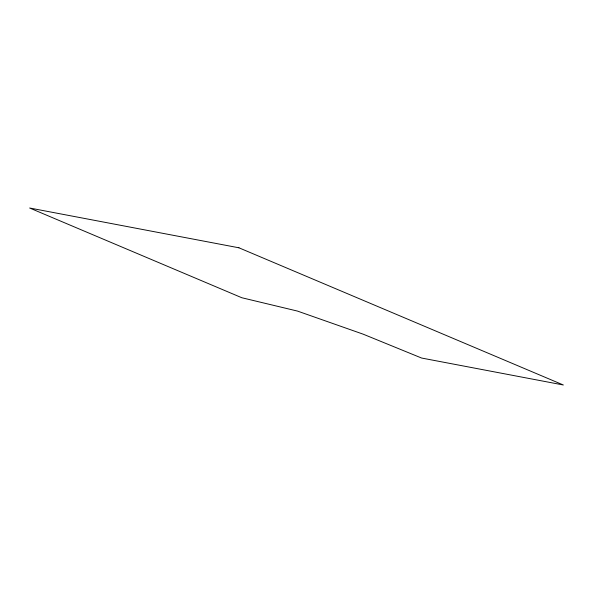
<?xml version="1.0" encoding="UTF-8"?>
<svg xmlns="http://www.w3.org/2000/svg" width="593" height="593" viewBox="0 0 593 593"><rect width="100%" height="100%" fill="white"/><g stroke="black" fill="none" stroke-linecap="round" stroke-linejoin="round"><path stroke-width="0.89" d="M238.949 247.8L29.65 208.01L241.833 297.745L297.508 311.088L363.116 334.156L421.601 358.039L563.35 384.99L238.949 247.8"/></g></svg>
